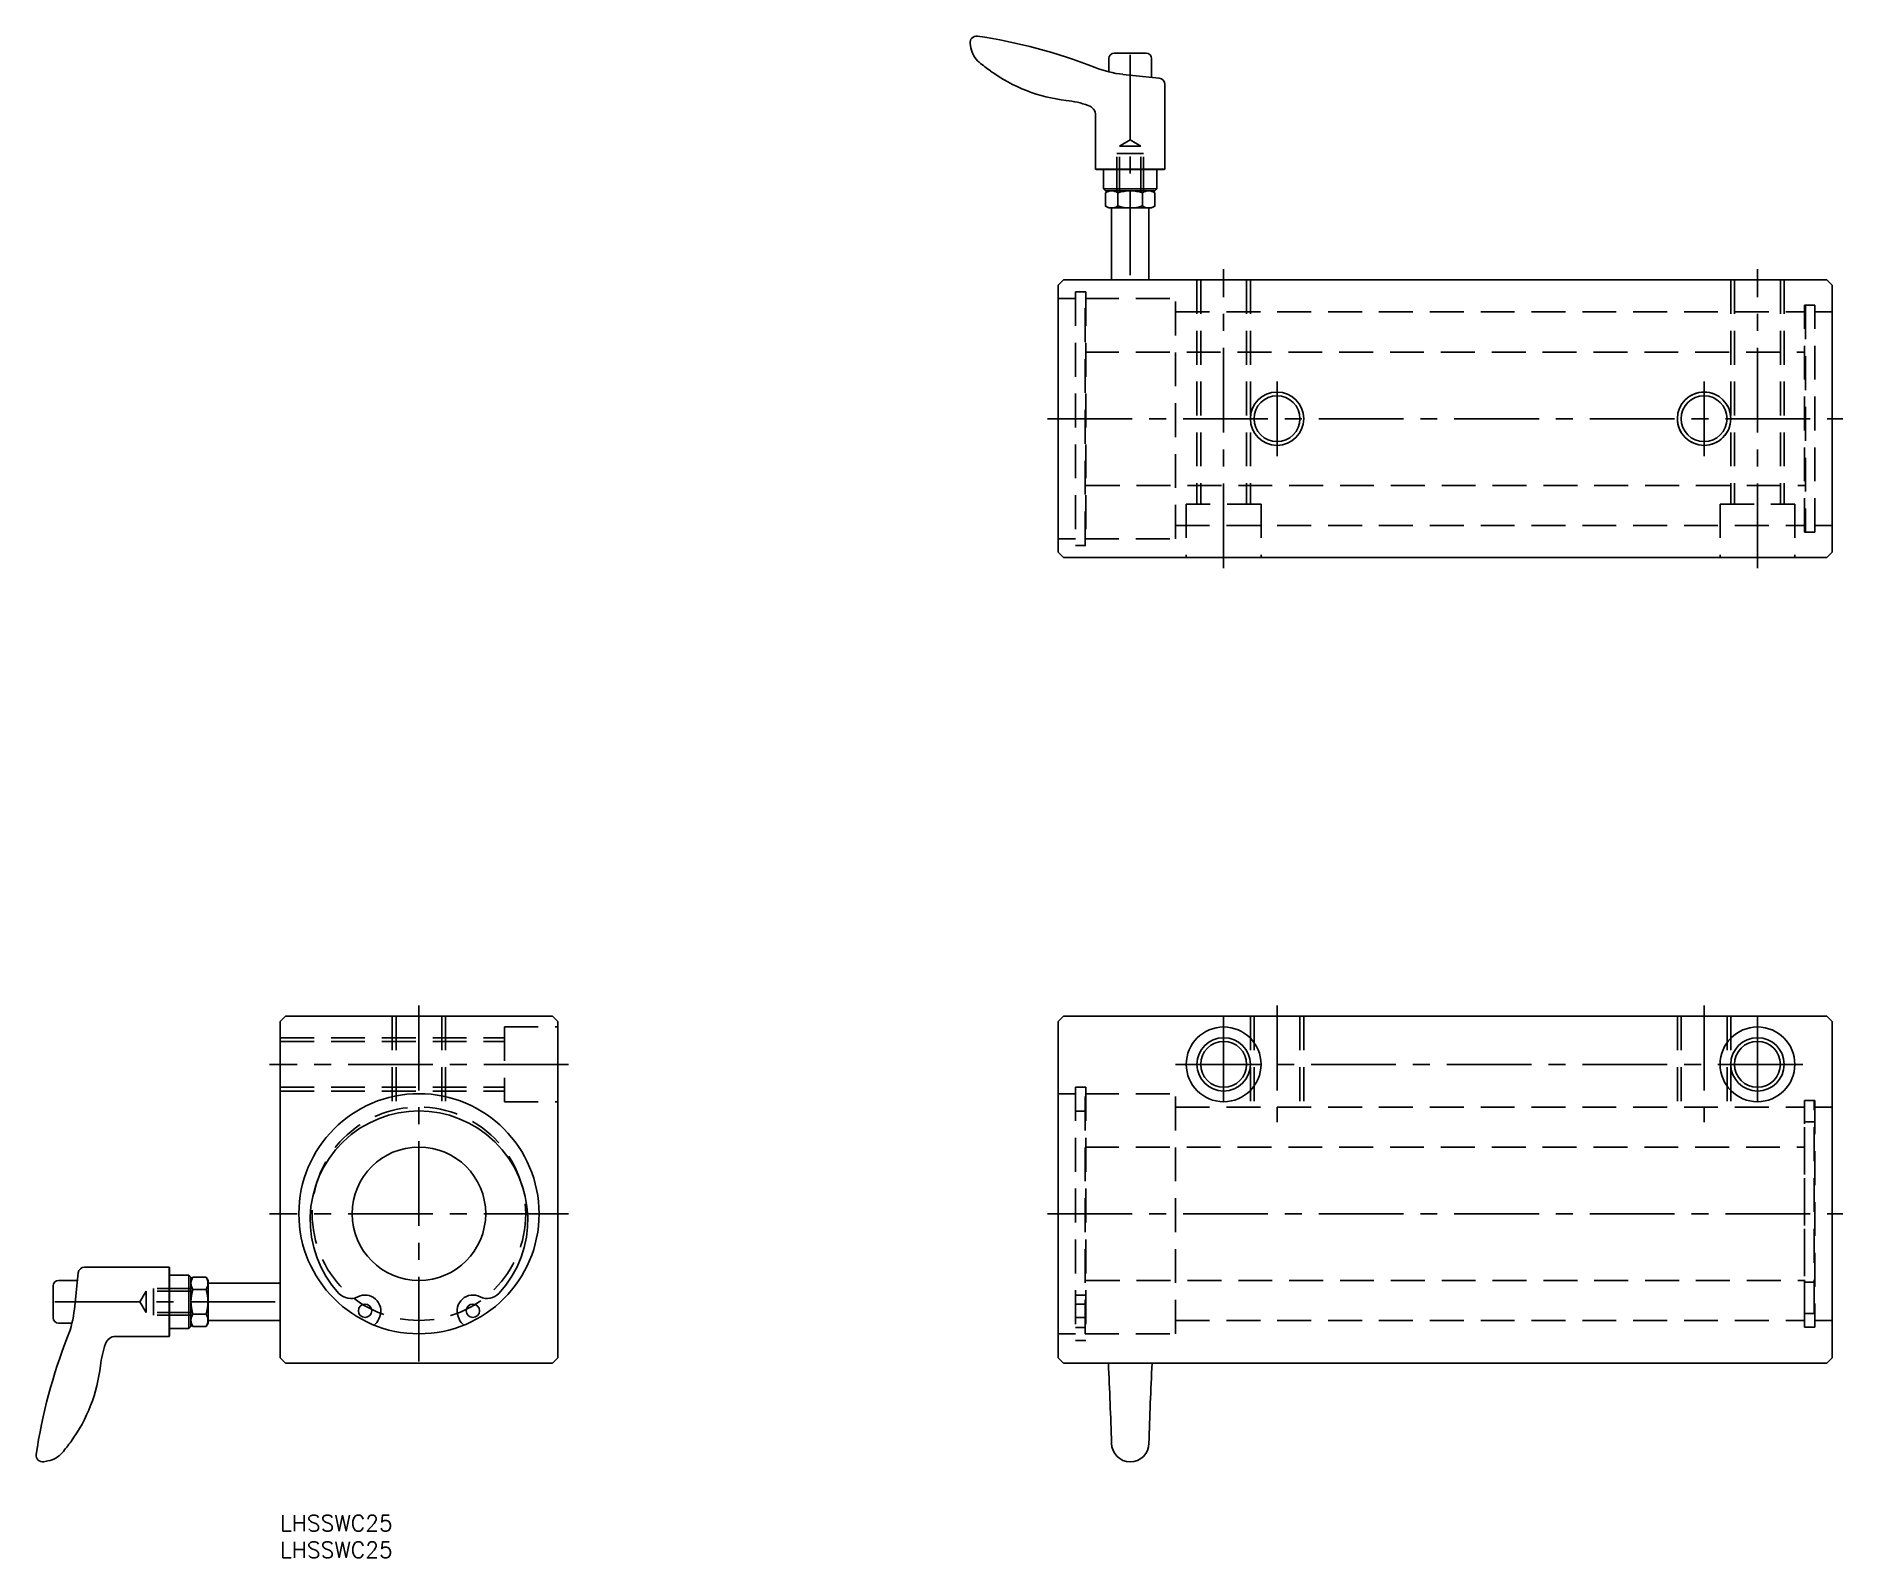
# Model space of a CAD drawing. Extents: x -46 to 293, y -8 to 277.
import ezdxf

# ---------------------------------------------------------------- set-up
doc = ezdxf.new("R2010")
doc.units = 0
doc.header["$LTSCALE"] = 0.5
doc.linetypes.add('CENTER', pattern=[50.8, 31.75, -6.35, 6.35, -6.35])
doc.linetypes.add('DASHED', pattern=[19.05, 12.7, -6.35])
for name, color, linetype in [('MSM_CENTER', 1, 'CENTER'), ('MSM_CONTINUOUS', 7, 'CONTINUOUS'), ('MSM_DASHED', 4, 'DASHED'), ('MSM_NARROW', 5, 'CONTINUOUS'), ('MSM_PART_NUMBER', 7, 'CONTINUOUS')]:
    doc.layers.add(name, color=color, linetype=linetype)
doc.styles.get("Standard").update_dxf_attribs({"font": 'txt.shx', "height": 3, "bigfont": 'bigfont.shx'})

# ---------------------------------------------------------------- blocks, each defined once
blk = doc.blocks.new('*U6')
at = {"layer": 'MSM_PART_NUMBER'}
blk.add_text('LHSSWC25', height=3, dxfattribs=at).set_placement((0, -3))
blk = doc.blocks.new('*U7')
at = {"layer": 'MSM_PART_NUMBER'}
blk.add_text('LHSSWC25', height=3, dxfattribs=at).set_placement((0, -8))

msp = doc.modelspace()

# ---------------------------------------------------------------- linework, layer by layer
at = {"layer": 'MSM_CENTER'}
for p, q in [((159.24, 273.71), (159.24, 229.51)), ((176.74, 177.51), (176.74, 233.51)), ((276.74, 177.51), (276.74, 233.51)), ((186.74, 198.51), (186.74, 212.51)), ((266.74, 198.51), (266.74, 212.51)), ((143.74, 205.51), (292.74, 205.51)), ((26, 95.5), (26, 26.5)), ((186.74, 95.5), (186.74, 73.65)), ((266.74, 95.5), (266.74, 73.65)), ((176.74, 93.5), (176.74, 75.5)), ((276.74, 93.5), (276.74, 75.5)), ((54, 84.5), (-2, 84.5)), ((167.74, 84.5), (285.74, 84.5)), ((54, 56.5), (-2, 56.5)), ((143.74, 56.5), (292.74, 56.5)), ((-42.2, 40), (2, 40))]:
    msp.add_line(p, q, dxfattribs=at)
at = {"layer": 'MSM_CONTINUOUS'}
for p, q in [((129.4, 275), (129.25, 275.81)), ((155.24, 273.01), (155.24, 270.5)), ((162.24, 274.01), (156.24, 274.01)), ((163.24, 273.01), (163.24, 269.48)), ((157.88, 270.05), (164.66, 269.33)), ((165.74, 268.13), (165.74, 252.3)), ((152.74, 262.34), (152.74, 252.3)), ((165.74, 252.3), (152.74, 252.3)), ((152.74, 252.3), (152.94, 252.21)), ((165.53, 252.21), (152.94, 252.21)), ((154.24, 252.21), (154.24, 248.58)), ((164.24, 252.21), (164.24, 248.58)), ((165.74, 252.3), (165.53, 252.21)), ((164.24, 248.58), (154.24, 248.58)), ((154.6, 248.21), (154.24, 248.58)), ((163.87, 248.21), (154.6, 248.21)), ((155.24, 248.21), (154.62, 247.86)), ((154.62, 247.86), (154.62, 245.37)), ((156.93, 245.37), (156.93, 247.86)), ((161.54, 247.86), (161.54, 245.37)), ((163.85, 247.86), (163.24, 248.21)), ((163.85, 245.37), (163.85, 247.86)), ((163.87, 248.21), (164.24, 248.58)), ((154.62, 245.37), (155.24, 245.01)), ((155.24, 245.01), (163.24, 245.01)), ((155.74, 245.01), (155.74, 231.51)), ((162.74, 245.01), (162.74, 231.51)), ((163.24, 245.01), (163.85, 245.37)), ((146.74, 231.51), (145.74, 230.51)), ((145.74, 180.51), (145.74, 230.51)), ((146.74, 231.51), (289.74, 231.51)), ((289.74, 231.51), (290.74, 230.51)), ((290.74, 230.51), (290.74, 180.51)), ((146.74, 179.51), (145.74, 180.51)), ((289.74, 179.51), (146.74, 179.51)), ((289.74, 179.51), (290.74, 180.51)), ((1, 93.5), (0, 92.5)), ((0, 92.5), (0, 29.5)), ((51, 93.5), (1, 93.5)), ((51, 93.5), (52, 92.5)), ((52, 92.5), (52, 29.5)), ((146.74, 93.5), (145.74, 92.5)), ((145.74, 92.5), (145.74, 29.5)), ((146.74, 93.5), (289.74, 93.5)), ((289.74, 93.5), (290.74, 92.5)), ((290.74, 92.5), (290.74, 29.5)), ((0, 61), (0, 61)), ((-41.51, 44), (-37.98, 44)), ((-38.55, 38.64), (-37.83, 45.43)), ((-36.63, 46.5), (-20.8, 46.5)), ((-20.8, 46.5), (-20.8, 33.5)), ((-20.8, 46.5), (-20.71, 46.3)), ((-20.71, 46.3), (-20.71, 33.7)), ((-20.71, 45), (-17.08, 45)), ((-17.08, 45), (-17.08, 35)), ((-16.71, 44.63), (-17.08, 45)), ((-16.71, 44.63), (-16.71, 35.37)), ((-16.36, 44.62), (-16.71, 44)), ((-13.87, 44.62), (-16.36, 44.62)), ((-13.51, 44), (-13.87, 44.62)), ((-13.51, 36), (-13.51, 44)), ((-42.51, 43), (-42.51, 37)), ((-16.36, 42.31), (-13.87, 42.31)), ((-13.51, 43.5), (0, 43.5)), ((-13.87, 37.69), (-16.36, 37.69)), ((18.47, 36.79), (18.66, 37.26)), ((33.34, 37.26), (33.53, 36.79)), ((-41.51, 36), (-39, 36)), ((-20.71, 35), (-17.08, 35)), ((-16.71, 35.37), (-17.08, 35)), ((-16.71, 35.37), (-17.08, 35)), ((-16.71, 36), (-16.36, 35.38)), ((-16.36, 35.38), (-13.87, 35.38)), ((-13.87, 35.38), (-13.51, 36)), ((-13.51, 36.5), (0, 36.5)), ((-30.83, 33.5), (-20.8, 33.5)), ((-20.8, 33.5), (-20.71, 33.7)), ((0, 29.5), (1, 28.5)), ((51, 28.5), (1, 28.5)), ((52, 29.5), (51, 28.5)), ((146.74, 28.5), (145.74, 29.5)), ((146.74, 28.5), (289.74, 28.5)), ((290.74, 29.5), (289.74, 28.5)), ((-43.5, 10.16), (-44.3, 10.02))]:
    msp.add_line(p, q, dxfattribs=at)
for centre, radius in [((186.74, 205.51), 4.3), ((266.74, 205.51), 4.3), ((176.74, 84.5), 7), ((276.74, 84.5), 7), ((176.74, 84.5), 4.3), ((276.74, 84.5), 4.3), ((26, 56.5), 22.5), ((26, 56.5), 12.5), ((15.9, 38.32), 1.25), ((36.1, 38.32), 1.25)]:
    msp.add_circle(centre, radius, dxfattribs=at)
for centre, radius, start, end in [((130.44, 276.01), 1.2, 81.6349, 190), ((133.83, 275.78), 4.5, 190, 230.208), ((116.06, 178.27), 100, 68.5272, 81.6349), ((156.55, 303.06), 40, 230.208, 234.0475), ((159.99, 289.94), 20, 248.5272, 263.9426), ((156.24, 273.01), 1, 90, 180), ((162.24, 273.01), 1, 360, 90), ((150.68, 294.96), 30, 234.0475, 263.4319), ((164.54, 268.13), 1.2, 360, 83.9426), ((144.96, 245.29), 20, 71.2775, 83.4319), ((150.74, 262.34), 2, 360, 71.2775), ((155.77, 246.17), 2.04, 55.6158, 124.3842), ((159.24, 240.57), 7.64, 72.412, 107.588), ((162.7, 246.17), 2.04, 55.6158, 124.3842), ((155.77, 247.06), 2.04, 235.6158, 304.3842), ((159.24, 252.66), 7.64, 252.412, 287.588), ((162.7, 247.06), 2.04, 235.6158, 304.3842), ((26, 55.38), 20.38, 317.3049, 222.6951), ((-41.51, 43), 1, 90, 180), ((-36.63, 45.3), 1.2, 90, 173.9426), ((-14.67, 43.46), 2.04, 145.6158, 214.3842), ((-15.56, 43.46), 2.04, 325.6158, 34.3842), ((-9.07, 40), 7.64, 162.412, 197.588), ((-21.16, 40), 7.64, 342.412, 17.588), ((13.19, 43.56), 2.95, 222.6951, 297.3094), ((15.9, 38.32), 2.95, 339.1033, 117.3094), ((36.1, 38.32), 2.95, 62.6906, 200.8967), ((38.81, 43.56), 2.95, 242.6906, 317.3049), ((-58.43, 40.75), 20, 338.5272, 353.9426), ((-14.67, 36.54), 2.04, 145.6158, 214.3842), ((-15.56, 36.54), 2.04, 325.6158, 34.3842), ((-41.51, 37), 1, 180, 270), ((16.14, 37.68), 2.5, 305.2253, 339.1033), ((35.86, 37.68), 2.5, 200.8967, 234.7747), ((53.24, -3.17), 100, 158.5272, 171.6349), ((-13.79, 25.72), 20, 161.2775, 173.4319), ((-30.83, 31.5), 2, 90, 161.2775), ((-63.46, 31.44), 30, 324.0475, 353.4319), ((-643.91, -10.38), 800, 1.71041, 2.78555), ((962.38, -10.38), 800, 177.21445, 178.28959), ((-71.55, 37.31), 40, 320.208, 324.0475), ((-44.51, 11.2), 1.2, 171.6349, 280), ((-44.28, 14.59), 4.5, 280, 320.208), ((159.24, 13.5), 3.5, 180, 0)]:
    msp.add_arc(centre, radius, start, end, dxfattribs=at)
at = {"layer": 'MSM_DASHED'}
for p, q in [((157.24, 256.61), (159.24, 257.77)), ((161.24, 256.61), (159.24, 257.77)), ((156.74, 248.21), (156.74, 255.21)), ((156.74, 255.21), (161.74, 255.21)), ((157.24, 248.21), (157.24, 256.61)), ((157.24, 256.61), (161.24, 256.61)), ((161.24, 248.21), (161.24, 256.61)), ((161.74, 248.21), (161.74, 255.21)), ((171.74, 231.51), (171.74, 189.51)), ((172.44, 231.51), (172.44, 189.51)), ((181.04, 231.51), (181.04, 189.51)), ((181.74, 231.51), (181.74, 189.51)), ((271.74, 231.51), (271.74, 189.51)), ((272.44, 231.51), (272.44, 189.51)), ((281.04, 231.51), (281.04, 189.51)), ((281.74, 231.51), (281.74, 189.51)), ((145.74, 228.01), (148.97, 228.01)), ((148.97, 229.26), (148.97, 181.76)), ((148.97, 229.26), (150.92, 229.26)), ((150.77, 181.76), (150.77, 229.26)), ((150.77, 228.01), (167.74, 228.01)), ((150.92, 229.26), (150.92, 181.76)), ((167.74, 183.01), (167.74, 228.01)), ((285.56, 226.76, 1.75), (287.51, 226.76, 1.75)), ((285.56, 184.26), (285.56, 226.76)), ((285.71, 226.76, 1.75), (285.71, 184.26, 1.75)), ((287.51, 184.26), (287.51, 226.76)), ((167.74, 225.51), (285.71, 225.51, 1.75)), ((287.51, 225.51), (290.74, 225.51)), ((150.77, 218.01), (285.56, 218.01)), ((150.92, 193.01), (285.71, 193.01)), ((169.74, 189.51), (169.74, 179.51)), ((183.74, 189.51), (169.74, 189.51)), ((183.74, 189.51), (183.74, 179.51)), ((269.74, 189.51), (269.74, 179.51)), ((269.74, 189.51), (283.74, 189.51)), ((283.74, 189.51), (283.74, 179.51)), ((145.74, 183.01), (148.97, 183.01)), ((150.77, 183.01), (167.74, 183.01)), ((167.74, 185.51), (285.71, 185.51)), ((285.56, 184.26, 1.75), (287.46, 184.26, 1.75)), ((287.51, 185.51), (290.74, 185.51)), ((148.97, 181.76), (150.92, 181.76)), ((21, 93.5), (21, 75.87)), ((21.7, 93.5), (21.7, 76.03)), ((30.3, 93.5), (30.3, 76.03)), ((31, 93.5), (31, 75.87)), ((42, 91.5), (42, 77.5)), ((42, 91.5), (52, 91.5)), ((181.74, 93.5), (181.74, 76.5)), ((182.44, 93.5), (182.44, 76.5)), ((191.04, 93.5), (191.04, 76.5)), ((191.74, 93.5), (191.74, 76.5)), ((261.74, 93.5), (261.74, 76.5)), ((262.44, 93.5), (262.44, 76.5)), ((271.04, 93.5), (271.04, 76.5)), ((271.74, 93.5), (271.74, 76.5)), ((0, 89.5), (42, 89.5)), ((0, 88.8), (42, 88.8)), ((0, 80.2), (42, 80.2)), ((0, 79.5), (42, 79.5)), ((145.74, 79), (148.97, 79)), ((148.97, 80.25), (150.92, 80.25)), ((148.97, 80.25), (148.97, 32.75)), ((150.77, 34), (150.77, 80.25)), ((150.77, 79), (167.74, 79)), ((150.92, 80.25), (150.92, 32.75)), ((167.74, 34), (167.74, 79)), ((42, 77.5), (52, 77.5)), ((150.77, 75.75), (148.97, 75.75)), ((167.74, 76.5), (285.56, 76.5)), ((285.56, 35.25), (285.56, 77.75)), ((287.51, 77.75, 1.75), (285.56, 77.75)), ((287.36, 37.79), (287.36, 77.75, 1.75)), ((287.51, 77.75), (287.51, 35.25)), ((287.51, 76.5), (290.74, 76.5)), ((287.36, 73.75), (285.56, 73.75)), ((285.56, 37.79, -0.5), (285.56, 73.75)), ((150.77, 69), (285.56, 69)), ((150.92, 44), (285.56, 44)), ((-25.11, 42), (-26.27, 40)), ((-16.71, 42), (-25.11, 42)), ((-25.11, 38), (-25.11, 42)), ((-16.71, 42.5), (-23.71, 42.5)), ((-23.71, 37.5), (-23.71, 42.5)), ((150.77, 41.27), (148.97, 41.27)), ((287.36, 43.65), (285.56, 43.65)), ((-25.11, 38), (-26.27, 40)), ((-16.71, 38), (-25.11, 38)), ((-16.71, 37.5), (-23.71, 37.5)), ((150.77, 39.57), (148.97, 39.57)), ((287.36, 37.79), (285.56, 37.79)), ((145.74, 34), (148.97, 34)), ((148.97, 37.07), (150.77, 37.07)), ((148.97, 35.18), (150.77, 35.18)), ((150.77, 34), (167.74, 34)), ((167.74, 36.5), (285.56, 36.5)), ((287.51, 35.25, 1.75), (285.56, 35.25, 1.75)), ((287.51, 36.5), (290.74, 36.5)), ((148.97, 32.75), (150.92, 32.75))]:
    msp.add_line(p, q, dxfattribs=at)
for centre, radius in [((266.74, 205.51), 5), ((26, 56.5), 20)]:
    msp.add_circle(centre, radius, dxfattribs=at)
at = {"layer": 'MSM_NARROW'}
for centre in [(186.74, 205.51), (266.74, 205.51), (176.74, 84.5), (276.74, 84.5)]:
    msp.add_circle(centre, 5, dxfattribs=at)

# ---------------------------------------------------------------- block references
at = {"layer": 'MSM_CONTINUOUS'}
for name in ['*U6', '*U7']:
    msp.add_blockref(name, (0, 0), dxfattribs=at)

doc.saveas('drawing.dxf')
